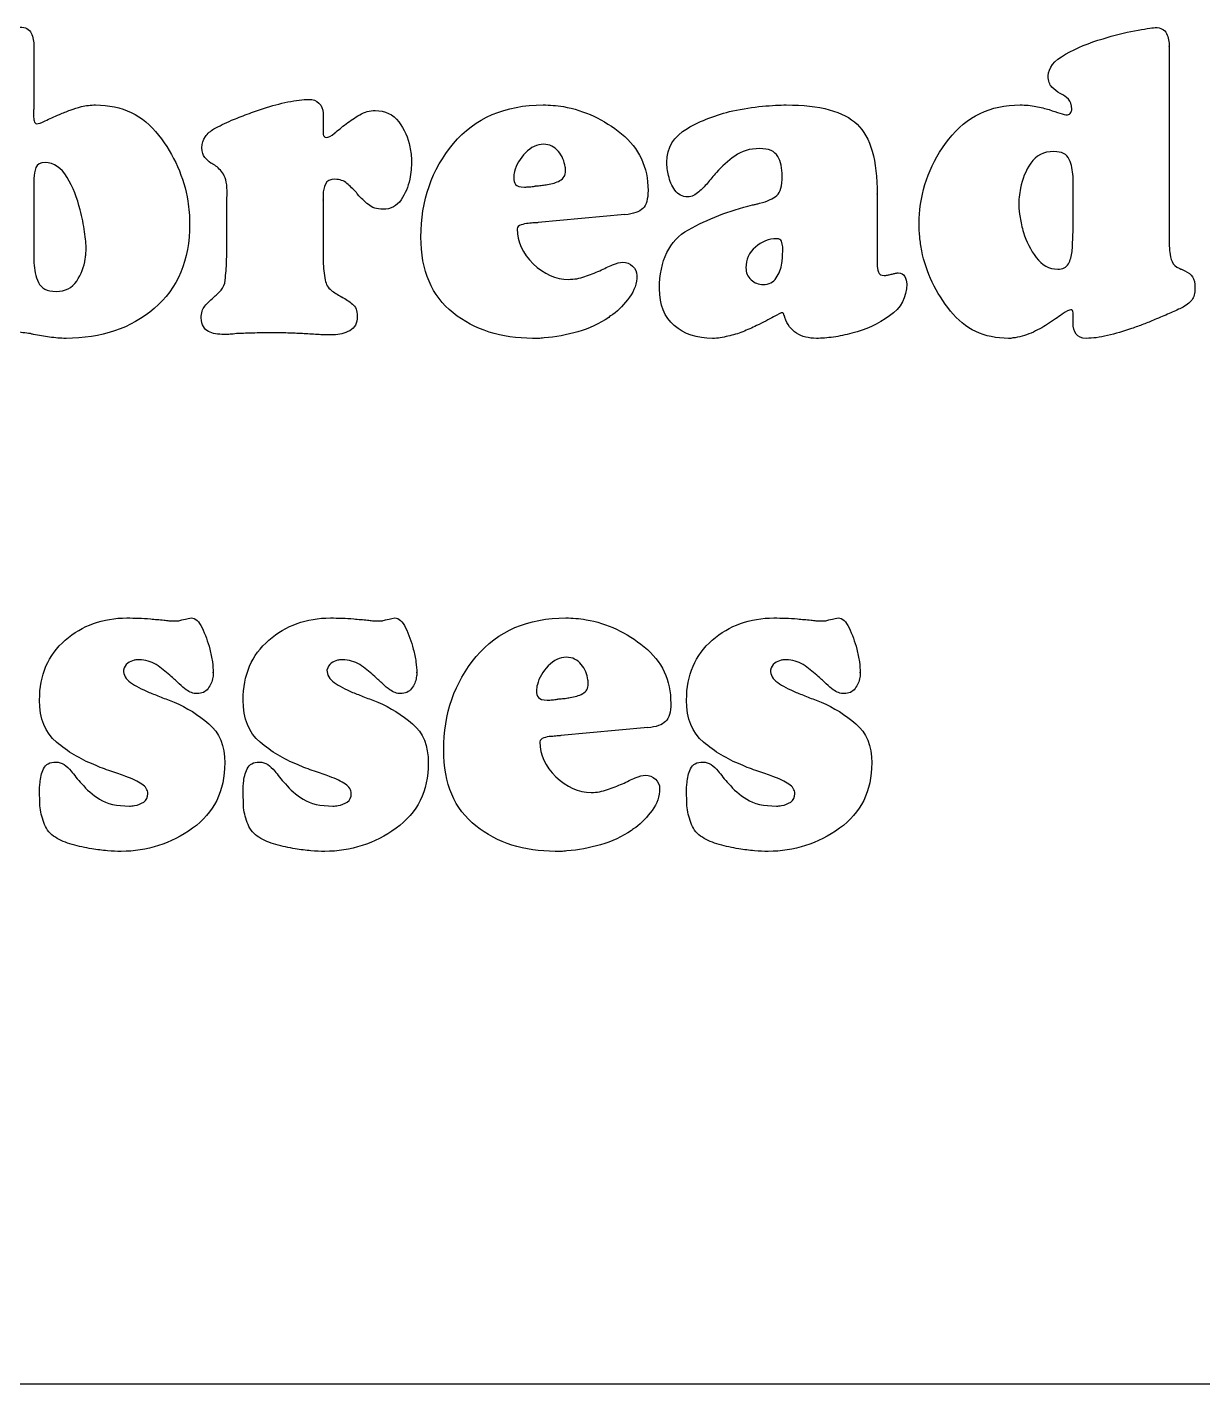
# Model space of a CAD drawing. Extents: x 1489 to 1914, y 371 to 1329.
# Drawn here: x 1810.2 to 1865.2, y 909.4 to 972.9 of the extents above; entities that cross this region are included whole.
import ezdxf

# ---------------------------------------------------------------- set-up
doc = ezdxf.new("R2010")
doc.units = 0
doc.layers.add('G0101', color=7, linetype='CONTINUOUS')

msp = doc.modelspace()

# ---------------------------------------------------------------- linework, layer by layer
at = {"layer": 'G0101', "color": 4}
for points in [[(1810.512155, 971.967776), (1810.512155, 969.207776), (1810.512155, 969.127776), (1810.512155, 969.027776)], [(1863.611253, 971.967576), (1863.611253, 963.567576), (1863.611253, 962.627576)], [(1863.611253, 971.947576), (1863.611253, 971.967576)], [(1858.531254, 969.747576), (1858.511254, 969.767576)], [(1810.492155, 968.917776), (1810.492155, 968.787776), (1810.492155, 968.757776), (1810.492155, 968.727776)], [(1824.031654, 968.847876), (1824.031654, 968.007876), (1824.031654, 967.957876), (1824.031654, 967.927876)], [(1835.371554, 966.147576), (1835.371554, 966.237576)], [(1810.512155, 965.787776), (1810.512155, 965.737776), (1810.512155, 965.687776), (1810.512155, 965.547776), (1810.512155, 962.207776)], [(1833.931554, 965.427576), (1833.931554, 965.447576)], [(1859.091254, 962.687576), (1859.111254, 963.407576), (1859.111254, 965.507576)], [(1859.111254, 965.507576), (1859.111254, 965.687576), (1859.111254, 965.887576)], [(1819.531655, 962.775876), (1819.531655, 964.880876)], [(1819.551655, 964.959876), (1819.551655, 965.010876), (1819.551655, 965.060876)], [(1824.031654, 965.027876), (1824.031654, 964.897876), (1824.031654, 964.767876), (1824.031654, 964.787876)], [(1824.031654, 964.787876), (1824.031654, 962.801876)], [(1849.951254, 965.067576), (1849.951254, 962.067576), (1849.951254, 961.787576)], [(1849.951254, 965.047576), (1849.951254, 965.067576)], [(1838.151554, 964.107576), (1834.091554, 963.727576)], [(1838.151554, 964.087576), (1838.151554, 964.107576)], [(1834.021554, 963.707576), (1833.911554, 963.707576)], [(1851.911254, 963.667576), (1851.911254, 963.877576)], [(1810.512155, 962.207776), (1810.512155, 962.017776), (1810.512155, 961.847776)], [(1845.531254, 962.427576), (1845.531254, 962.527576), (1845.531254, 962.587576)], [(1845.531254, 962.407576), (1845.531254, 962.427576)], [(1824.881654, 960.250876), (1824.911654, 960.250876)], [(1859.111254, 959.027576), (1859.111254, 959.487576), (1859.111254, 959.507576)], [(1824.511654, 958.467876), (1824.481654, 958.467876), (1824.451654, 958.467876)], [(1834.101554, 958.307576), (1833.831554, 958.307576)], [(1856.201254, 958.307576), (1856.091254, 958.307576)], [(1817.035955, 945.087776), (1817.165955, 945.087776), (1817.255955, 945.087776)], [(1826.555954, 945.087776), (1826.685954, 945.087776), (1826.775954, 945.087776)], [(1847.295754, 945.087776), (1847.425754, 945.087776), (1847.515754, 945.087776)], [(1815.535955, 943.267776), (1815.365955, 943.267776)], [(1825.055954, 943.267776), (1824.885954, 943.267776)], [(1845.795754, 943.267776), (1845.625754, 943.267776)], [(1818.895955, 942.687776), (1818.895955, 942.557776)], [(1818.895955, 942.667776), (1818.895955, 942.687776)], [(1828.415954, 942.687776), (1828.415954, 942.557776)], [(1828.415954, 942.667776), (1828.415954, 942.687776)], [(1849.155754, 942.687776), (1849.155754, 942.557776)], [(1849.155754, 942.667776), (1849.155754, 942.687776)], [(1836.436054, 942.147576), (1836.436054, 942.237576)], [(1834.996054, 941.427576), (1834.996054, 941.447576)], [(1839.216054, 940.107576), (1835.156054, 939.727577)], [(1839.216054, 940.087576), (1839.216054, 940.107576)], [(1835.086054, 939.707577), (1834.976054, 939.707577)], [(1810.775955, 937.067777), (1810.775955, 937.277777)], [(1820.295954, 937.067777), (1820.295954, 937.277777)], [(1841.035754, 937.067777), (1841.035754, 937.277777)], [(1835.166054, 934.307577), (1834.896054, 934.307577)]]:
    msp.add_lwpolyline(points, dxfattribs=at)
at = {"layer": 'G0101', "color": 1}
msp.add_lwpolyline([(1756.970556, 909.397977), (1885.728553, 909.397977)], dxfattribs=at)
at = {"layer": 'G0101', "color": 4}
for points in [[(1809.852155, 972.867776), (1810.118155, 972.867776), (1810.295155, 972.773776), (1810.382155, 972.587776)], [(1810.382155, 972.587776), (1810.469155, 972.400776), (1810.512155, 972.193776), (1810.512155, 971.967776)], [(1860.511253, 972.327576), (1861.031253, 972.487576), (1861.524253, 972.610576), (1861.991253, 972.697576)], [(1861.991253, 972.697576), (1862.458253, 972.784576), (1862.778253, 972.834576), (1862.951253, 972.847576)], [(1862.951253, 972.847576), (1863.217253, 972.847576), (1863.394253, 972.754576), (1863.481253, 972.567576)], [(1863.481253, 972.567576), (1863.568253, 972.380576), (1863.611253, 972.174576), (1863.611253, 971.947576)], [(1858.751254, 971.597576), (1859.284254, 971.897576), (1859.871254, 972.140576), (1860.511253, 972.327576)], [(1857.951254, 970.587576), (1857.951254, 970.960576), (1858.217254, 971.297576), (1858.751254, 971.597576)], [(1858.121254, 970.057576), (1858.007254, 970.170576), (1857.951254, 970.347576), (1857.951254, 970.587576)], [(1858.511254, 969.767576), (1858.364254, 969.847576), (1858.234254, 969.944576), (1858.121254, 970.057576)], [(1812.732155, 969.147776), (1812.839155, 969.173776), (1812.949155, 969.193776), (1813.062155, 969.207776)], [(1813.062155, 969.207776), (1813.175155, 969.220776), (1813.285155, 969.227776), (1813.392155, 969.227776)], [(1813.392155, 969.227776), (1814.632155, 969.227776), (1815.615155, 968.757776), (1816.342155, 967.817776)], [(1821.251654, 969.067876), (1821.637654, 969.187876), (1822.018654, 969.287876), (1822.391654, 969.367876)], [(1822.391654, 969.367876), (1822.764654, 969.447876), (1823.091654, 969.487876), (1823.371654, 969.487876)], [(1823.371654, 969.487876), (1823.558654, 969.487876), (1823.714654, 969.430876), (1823.841654, 969.317876)], [(1823.841654, 969.317876), (1823.968654, 969.204876), (1824.031654, 969.047876), (1824.031654, 968.847876)], [(1830.131554, 967.417576), (1831.144554, 968.624576), (1832.544554, 969.227576), (1834.331554, 969.227576)], [(1834.331554, 969.227576), (1834.477554, 969.227576), (1834.631554, 969.220576), (1834.791554, 969.207576)], [(1834.791554, 969.207576), (1834.951554, 969.194576), (1835.111554, 969.174576), (1835.271554, 969.147576)], [(1844.581254, 969.167576), (1845.028254, 969.207576), (1845.398254, 969.227576), (1845.691254, 969.227576)], [(1845.691254, 969.227576), (1847.278254, 969.227576), (1848.384254, 968.927576), (1849.011254, 968.327576)], [(1853.301254, 967.627576), (1854.134254, 968.694576), (1855.244254, 969.227576), (1856.631254, 969.227576)], [(1856.631254, 969.227576), (1856.898254, 969.227576), (1857.144254, 969.204576), (1857.371254, 969.157576)], [(1858.891254, 969.497576), (1858.784254, 969.597576), (1858.664254, 969.680576), (1858.531254, 969.747576)], [(1859.051254, 969.027576), (1859.051254, 969.240576), (1858.998254, 969.397576), (1858.891254, 969.497576)], [(1810.512155, 969.027776), (1810.498155, 969.000776), (1810.492155, 968.963776), (1810.492155, 968.917776)], [(1810.492155, 968.727776), (1810.492155, 968.633776), (1810.502155, 968.550776), (1810.522155, 968.477776)], [(1811.042155, 968.487776), (1811.235155, 968.580776), (1811.458155, 968.680776), (1811.712155, 968.787776)], [(1811.712155, 968.787776), (1811.872155, 968.853776), (1812.038155, 968.920776), (1812.212155, 968.987776)], [(1812.212155, 968.987776), (1812.385155, 969.053776), (1812.558155, 969.107776), (1812.732155, 969.147776)], [(1819.751655, 968.507876), (1819.991655, 968.600876), (1820.238654, 968.697876), (1820.491654, 968.797876)], [(1820.491654, 968.797876), (1820.744654, 968.897876), (1820.998654, 968.987876), (1821.251654, 969.067876)], [(1825.111654, 968.347876), (1825.311654, 968.494876), (1825.524654, 968.633876), (1825.751654, 968.767876)], [(1825.751654, 968.767876), (1825.978654, 968.900876), (1826.218654, 968.967876), (1826.471654, 968.967876)], [(1826.471654, 968.967876), (1826.938654, 968.967876), (1827.304654, 968.790876), (1827.571654, 968.437876)], [(1835.271554, 969.147576), (1836.257554, 968.974576), (1837.164554, 968.550576), (1837.991554, 967.877576)], [(1841.071254, 968.127576), (1841.711254, 968.500576), (1842.418254, 968.774576), (1843.191254, 968.947576)], [(1843.191254, 968.947576), (1843.671254, 969.053576), (1844.134254, 969.127576), (1844.581254, 969.167576)], [(1857.371254, 969.157576), (1857.597254, 969.110576), (1857.804254, 969.060576), (1857.991254, 969.007576)], [(1857.991254, 969.007576), (1858.177254, 968.940576), (1858.344254, 968.883576), (1858.491254, 968.837576)], [(1858.491254, 968.837576), (1858.637254, 968.790576), (1858.757254, 968.767576), (1858.851254, 968.767576)], [(1858.851254, 968.767576), (1858.918254, 968.780576), (1858.967254, 968.814576), (1859.001254, 968.867576)], [(1859.001254, 968.867576), (1859.034254, 968.920576), (1859.051254, 968.974576), (1859.051254, 969.027576)], [(1810.522155, 968.477776), (1810.542155, 968.403776), (1810.585155, 968.360776), (1810.652155, 968.347776)], [(1810.652155, 968.347776), (1810.719155, 968.347776), (1810.848155, 968.394776), (1811.042155, 968.487776)], [(1818.531655, 967.746876), (1818.637655, 967.893876), (1818.771655, 968.013876), (1818.931655, 968.107876)], [(1818.931655, 968.107876), (1819.051655, 968.173876), (1819.181655, 968.240876), (1819.321655, 968.307876)], [(1819.321655, 968.307876), (1819.461655, 968.373876), (1819.604655, 968.440876), (1819.751655, 968.507876)], [(1824.031654, 967.927876), (1824.031654, 967.873876), (1824.041654, 967.827876), (1824.061654, 967.787876)], [(1824.571654, 967.907876), (1824.731654, 968.040876), (1824.911654, 968.187876), (1825.111654, 968.347876)], [(1827.571654, 968.437876), (1827.838654, 968.083876), (1828.011654, 967.693876), (1828.091654, 967.267876)], [(1840.111254, 966.547576), (1840.111254, 967.227576), (1840.431254, 967.754576), (1841.071254, 968.127576)], [(1849.011254, 968.327576), (1849.637254, 967.727576), (1849.951254, 966.634576), (1849.951254, 965.047576)], [(1816.342155, 967.817776), (1817.069155, 966.877776), (1817.525155, 965.847776), (1817.712155, 964.727776)], [(1818.371655, 967.225876), (1818.371655, 967.425876), (1818.424655, 967.599876), (1818.531655, 967.746876)], [(1824.061654, 967.787876), (1824.081654, 967.747876), (1824.117654, 967.720876), (1824.171654, 967.707876)], [(1824.171654, 967.707876), (1824.278654, 967.707876), (1824.411654, 967.773876), (1824.571654, 967.907876)], [(1828.611554, 963.047576), (1828.611554, 964.754576), (1829.118554, 966.210576), (1830.131554, 967.417576)], [(1834.351554, 967.387576), (1834.044554, 967.387576), (1833.761554, 967.254576), (1833.501554, 966.987576)], [(1835.041554, 967.057576), (1834.861554, 967.277576), (1834.631554, 967.387576), (1834.351554, 967.387576)], [(1837.991554, 967.877576), (1838.817554, 967.204576), (1839.231554, 966.320576), (1839.231554, 965.227576)], [(1851.931254, 964.107576), (1852.011254, 965.387576), (1852.467254, 966.560576), (1853.301254, 967.627576)], [(1818.501655, 966.774876), (1818.414655, 966.873876), (1818.371655, 967.024876), (1818.371655, 967.225876)], [(1818.791655, 966.503876), (1818.684655, 966.583876), (1818.588655, 966.673876), (1818.501655, 966.774876)], [(1828.091654, 967.267876), (1828.117654, 967.147876), (1828.137654, 967.030876), (1828.151654, 966.917876)], [(1828.151654, 966.917876), (1828.164654, 966.803876), (1828.171654, 966.693876), (1828.171654, 966.587876)], [(1833.501554, 966.987576), (1833.241554, 966.720576), (1833.071554, 966.427576), (1832.991554, 966.107576)], [(1835.351554, 966.327576), (1835.324554, 966.593576), (1835.221554, 966.837576), (1835.041554, 967.057576)], [(1843.291254, 966.837576), (1842.971254, 966.604576), (1842.684254, 966.347576), (1842.431254, 966.067576)], [(1844.451254, 967.187576), (1843.997254, 967.187576), (1843.611254, 967.070576), (1843.291254, 966.837576)], [(1845.301254, 966.817576), (1845.161254, 967.064576), (1844.878254, 967.187576), (1844.451254, 967.187576)], [(1845.511254, 965.907576), (1845.511254, 966.267576), (1845.441254, 966.570576), (1845.301254, 966.817576)], [(1858.211254, 967.047576), (1857.731254, 967.047576), (1857.371254, 966.867576), (1857.131254, 966.507576)], [(1858.931254, 966.677576), (1858.824254, 966.924576), (1858.584254, 967.047576), (1858.211254, 967.047576)], [(1859.111254, 965.887576), (1859.097254, 966.167576), (1859.038254, 966.430576), (1858.931254, 966.677576)], [(1810.602155, 966.297776), (1810.542155, 966.144776), (1810.512155, 965.974776), (1810.512155, 965.787776)], [(1811.032155, 966.527776), (1810.805155, 966.527776), (1810.662155, 966.450776), (1810.602155, 966.297776)], [(1812.062155, 965.837776), (1811.788155, 966.297776), (1811.445155, 966.527776), (1811.032155, 966.527776)], [(1818.871655, 966.463876), (1818.844655, 966.476876), (1818.818655, 966.490876), (1818.791655, 966.503876)], [(1818.971655, 966.403876), (1818.931655, 966.430876), (1818.898655, 966.450876), (1818.871655, 966.463876)], [(1819.371655, 965.982876), (1819.251655, 966.169876), (1819.117655, 966.309876), (1818.971655, 966.403876)], [(1828.151654, 966.187876), (1828.137654, 966.040876), (1828.117654, 965.893876), (1828.091654, 965.747876)], [(1828.171654, 966.587876), (1828.171654, 966.467876), (1828.164654, 966.333876), (1828.151654, 966.187876)], [(1832.991554, 966.107576), (1832.977554, 966.067576), (1832.968554, 966.020576), (1832.961554, 965.967576)], [(1835.111554, 965.687576), (1835.284554, 965.780576), (1835.371554, 965.934576), (1835.371554, 966.147576)], [(1835.371554, 966.237576), (1835.371554, 966.270576), (1835.364554, 966.300576), (1835.351554, 966.327576)], [(1840.131254, 966.247576), (1840.117254, 966.354576), (1840.111254, 966.454576), (1840.111254, 966.547576)], [(1840.191254, 965.927576), (1840.164254, 966.034576), (1840.144254, 966.140576), (1840.131254, 966.247576)], [(1842.431254, 966.067576), (1842.284254, 965.894576), (1842.144254, 965.727576), (1842.011254, 965.567576)], [(1857.131254, 966.507576), (1856.891254, 966.147576), (1856.731254, 965.754576), (1856.651254, 965.327576)], [(1812.672155, 964.327776), (1812.538155, 964.874776), (1812.335155, 965.377776), (1812.062155, 965.837776)], [(1819.551655, 965.060876), (1819.551655, 965.487876), (1819.491655, 965.795876), (1819.371655, 965.982876)], [(1824.151654, 965.527876), (1824.084654, 965.380876), (1824.044654, 965.213876), (1824.031654, 965.027876)], [(1824.591654, 965.747876), (1824.364654, 965.747876), (1824.218654, 965.673876), (1824.151654, 965.527876)], [(1825.151654, 965.557876), (1825.004654, 965.683876), (1824.818654, 965.747876), (1824.591654, 965.747876)], [(1825.591654, 965.127876), (1825.444654, 965.287876), (1825.298654, 965.430876), (1825.151654, 965.557876)], [(1828.091654, 965.747876), (1828.011654, 965.400876), (1827.874654, 965.080876), (1827.681654, 964.787876)], [(1832.961554, 965.967576), (1832.954554, 965.914576), (1832.951554, 965.860576), (1832.951554, 965.807576)], [(1832.951554, 965.807576), (1832.951554, 965.687576), (1832.981554, 965.587576), (1833.041554, 965.507576)], [(1833.041554, 965.507576), (1833.101554, 965.427576), (1833.238554, 965.387576), (1833.451554, 965.387576)], [(1833.451554, 965.387576), (1833.531554, 965.387576), (1833.611554, 965.390576), (1833.691554, 965.397576)], [(1833.691554, 965.397576), (1833.771554, 965.404576), (1833.851554, 965.414576), (1833.931554, 965.427576)], [(1833.931554, 965.447576), (1833.944554, 965.434576), (1833.964554, 965.430576), (1833.991554, 965.437576)], [(1833.991554, 965.437576), (1834.017554, 965.444576), (1834.037554, 965.447576), (1834.051554, 965.447576)], [(1834.051554, 965.447576), (1834.131554, 965.447576), (1834.211554, 965.454576), (1834.291554, 965.467576)], [(1834.291554, 965.467576), (1834.371554, 965.480576), (1834.451554, 965.494576), (1834.531554, 965.507576)], [(1834.531554, 965.507576), (1834.744554, 965.534576), (1834.937554, 965.593576), (1835.111554, 965.687576)], [(1840.491254, 965.237576), (1840.344254, 965.444576), (1840.244254, 965.674576), (1840.191254, 965.927576)], [(1842.011254, 965.567576), (1841.878254, 965.407576), (1841.744254, 965.274576), (1841.611254, 965.167576)], [(1845.251254, 964.987576), (1845.424254, 965.134576), (1845.511254, 965.440576), (1845.511254, 965.907576)], [(1819.531655, 964.880876), (1819.531655, 964.920876), (1819.538655, 964.946876), (1819.551655, 964.959876)], [(1825.621654, 965.087876), (1825.614654, 965.100876), (1825.604654, 965.113876), (1825.591654, 965.127876)], [(1825.651654, 965.047876), (1825.637654, 965.060876), (1825.628654, 965.073876), (1825.621654, 965.087876)], [(1826.151654, 964.567876), (1825.978654, 964.713876), (1825.811654, 964.873876), (1825.651654, 965.047876)], [(1827.681654, 964.787876), (1827.488654, 964.494876), (1827.204654, 964.347876), (1826.831654, 964.347876)], [(1839.231554, 965.227576), (1839.231554, 964.827576), (1839.151554, 964.547576), (1838.991554, 964.387576)], [(1841.091254, 964.927576), (1840.838254, 964.927576), (1840.637254, 965.030576), (1840.491254, 965.237576)], [(1841.361254, 964.987576), (1841.274254, 964.947576), (1841.184254, 964.927576), (1841.091254, 964.927576)], [(1841.611254, 965.167576), (1841.531254, 965.087576), (1841.448254, 965.027576), (1841.361254, 964.987576)], [(1844.451254, 964.627576), (1844.811254, 964.720576), (1845.077254, 964.840576), (1845.251254, 964.987576)], [(1856.591254, 964.917576), (1856.577254, 964.777576), (1856.571254, 964.647576), (1856.571254, 964.527576)], [(1856.651254, 965.327576), (1856.624254, 965.194576), (1856.604254, 965.057576), (1856.591254, 964.917576)], [(1812.882155, 963.297776), (1812.835155, 963.624776), (1812.765155, 963.967776), (1812.672155, 964.327776)], [(1817.712155, 964.727776), (1817.739155, 964.553776), (1817.759155, 964.377776), (1817.772155, 964.197776)], [(1817.772155, 964.197776), (1817.785155, 964.017776), (1817.792155, 963.840776), (1817.792155, 963.667776)], [(1826.831654, 964.347876), (1826.551654, 964.347876), (1826.324654, 964.420876), (1826.151654, 964.567876)], [(1838.991554, 964.387576), (1838.831554, 964.227576), (1838.551554, 964.127576), (1838.151554, 964.087576)], [(1841.121254, 963.387576), (1842.021254, 963.894576), (1843.017254, 964.280576), (1844.111254, 964.547576)], [(1844.111254, 964.547576), (1844.177254, 964.560576), (1844.238254, 964.573576), (1844.291254, 964.587576)], [(1844.291254, 964.587576), (1844.344254, 964.600576), (1844.398254, 964.614576), (1844.451254, 964.627576)], [(1851.911254, 963.877576), (1851.911254, 963.950576), (1851.918254, 964.027576), (1851.931254, 964.107576)], [(1856.571254, 964.527576), (1856.571254, 964.367576), (1856.591254, 964.177576), (1856.631254, 963.957576)], [(1817.792155, 963.667776), (1817.792155, 961.960776), (1817.242155, 960.640776), (1816.142155, 959.707776)], [(1833.291554, 963.617576), (1833.184554, 963.584576), (1833.124554, 963.520576), (1833.111554, 963.427576)], [(1833.631554, 963.687576), (1833.511554, 963.674576), (1833.397554, 963.650576), (1833.291554, 963.617576)], [(1833.781554, 963.697576), (1833.734554, 963.690576), (1833.684554, 963.687576), (1833.631554, 963.687576)], [(1833.911554, 963.707576), (1833.871554, 963.707576), (1833.827554, 963.704576), (1833.781554, 963.697576)], [(1834.091554, 963.727576), (1834.077554, 963.714576), (1834.054554, 963.707576), (1834.021554, 963.707576)], [(1851.941254, 963.047576), (1851.921254, 963.260576), (1851.911254, 963.467576), (1851.911254, 963.667576)], [(1856.631254, 963.957576), (1856.671254, 963.737576), (1856.724254, 963.507576), (1856.791254, 963.267576)], [(1812.952155, 962.487776), (1812.952155, 962.700776), (1812.929155, 962.970776), (1812.882155, 963.297776)], [(1830.121554, 959.497576), (1829.114554, 960.290576), (1828.611554, 961.474576), (1828.611554, 963.047576)], [(1833.111554, 963.427576), (1833.111554, 962.827576), (1833.361554, 962.284576), (1833.861554, 961.797576)], [(1839.771254, 960.627576), (1839.771254, 961.960576), (1840.221254, 962.880576), (1841.121254, 963.387576)], [(1845.251254, 962.967576), (1844.878254, 962.967576), (1844.544254, 962.837576), (1844.251254, 962.577576)], [(1845.471254, 962.847576), (1845.444254, 962.927576), (1845.371254, 962.967576), (1845.251254, 962.967576)], [(1845.531254, 962.587576), (1845.517254, 962.680576), (1845.497254, 962.767576), (1845.471254, 962.847576)], [(1852.031254, 962.407576), (1851.991254, 962.620576), (1851.961254, 962.834576), (1851.941254, 963.047576)], [(1856.791254, 963.267576), (1856.924254, 962.840576), (1857.124254, 962.447576), (1857.391254, 962.087576)], [(1812.912155, 962.027776), (1812.925155, 962.107776), (1812.935155, 962.187776), (1812.942155, 962.267776)], [(1812.942155, 962.267776), (1812.949155, 962.347776), (1812.952155, 962.420776), (1812.952155, 962.487776)], [(1819.521655, 961.903876), (1819.528655, 962.190876), (1819.531655, 962.480876), (1819.531655, 962.775876)], [(1824.031654, 962.801876), (1824.031654, 962.493876), (1824.034654, 962.195876), (1824.041654, 961.907876)], [(1844.251254, 962.577576), (1843.958254, 962.317576), (1843.811254, 961.994576), (1843.811254, 961.607576)], [(1845.521254, 962.127576), (1845.528254, 962.234576), (1845.531254, 962.327576), (1845.531254, 962.407576)], [(1853.371254, 959.587576), (1852.691254, 960.440576), (1852.244254, 961.380576), (1852.031254, 962.407576)], [(1858.891254, 961.797576), (1858.984254, 961.964576), (1859.044254, 962.153576), (1859.071254, 962.367576)], [(1859.071254, 962.367576), (1859.071254, 962.420576), (1859.074254, 962.474576), (1859.081254, 962.527576)], [(1859.081254, 962.527576), (1859.088254, 962.580576), (1859.091254, 962.633576), (1859.091254, 962.687576)], [(1863.611253, 962.627576), (1863.611253, 962.573576), (1863.614253, 962.524576), (1863.621253, 962.477576)], [(1863.621253, 962.477576), (1863.628253, 962.430576), (1863.631253, 962.387576), (1863.631253, 962.347576)], [(1863.631253, 962.347576), (1863.644253, 962.187576), (1863.681253, 962.037576), (1863.741253, 961.897576)], [(1810.512155, 961.847776), (1810.525155, 961.514776), (1810.595155, 961.207776), (1810.722155, 960.927776)], [(1812.512155, 960.987776), (1812.725155, 961.307776), (1812.859155, 961.653776), (1812.912155, 962.027776)], [(1819.451655, 961.031876), (1819.491655, 961.325876), (1819.514655, 961.615876), (1819.521655, 961.903876)], [(1824.041654, 961.907876), (1824.048654, 961.619876), (1824.078654, 961.328876), (1824.131654, 961.034876)], [(1833.861554, 961.797576), (1834.361554, 961.310576), (1834.911554, 961.067576), (1835.511554, 961.067576)], [(1836.971554, 961.467576), (1837.184554, 961.573576), (1837.384554, 961.667576), (1837.571554, 961.747576)], [(1837.571554, 961.747576), (1837.757554, 961.827576), (1837.917554, 961.867576), (1838.051554, 961.867576)], [(1838.051554, 961.867576), (1838.224554, 961.867576), (1838.377554, 961.807576), (1838.511554, 961.687576)], [(1838.511554, 961.687576), (1838.644554, 961.567576), (1838.711554, 961.420576), (1838.711554, 961.247576)], [(1843.811254, 961.607576), (1843.811254, 961.380576), (1843.891254, 961.194576), (1844.051254, 961.047576)], [(1845.231254, 961.137576), (1845.364254, 961.344576), (1845.451254, 961.573576), (1845.491254, 961.827576)], [(1845.491254, 961.827576), (1845.504254, 961.920576), (1845.514254, 962.020576), (1845.521254, 962.127576)], [(1849.951254, 961.787576), (1849.951254, 961.640576), (1849.971254, 961.514576), (1850.011254, 961.407576)], [(1857.391254, 962.087576), (1857.657254, 961.727576), (1857.991254, 961.547576), (1858.391254, 961.547576)], [(1858.391254, 961.547576), (1858.631254, 961.547576), (1858.798254, 961.630576), (1858.891254, 961.797576)], [(1863.741253, 961.897576), (1863.801253, 961.757576), (1863.911253, 961.653576), (1864.071253, 961.587576)], [(1864.071253, 961.587576), (1864.124253, 961.560576), (1864.171253, 961.540576), (1864.211253, 961.527576)], [(1811.552155, 960.507776), (1811.978155, 960.507776), (1812.299155, 960.667776), (1812.512155, 960.987776)], [(1819.261655, 960.559876), (1819.374655, 960.686876), (1819.438655, 960.844876), (1819.451655, 961.031876)], [(1824.131654, 961.034876), (1824.171654, 960.833876), (1824.264654, 960.675876), (1824.411654, 960.561876)], [(1835.511554, 961.067576), (1835.777554, 961.067576), (1836.031554, 961.110576), (1836.271554, 961.197576)], [(1836.271554, 961.197576), (1836.511554, 961.284576), (1836.744554, 961.374576), (1836.971554, 961.467576)], [(1838.711554, 961.247576), (1838.711554, 960.887576), (1838.594554, 960.547576), (1838.361554, 960.227576)], [(1844.051254, 961.047576), (1844.211254, 960.900576), (1844.398254, 960.827576), (1844.611254, 960.827576)], [(1844.611254, 960.827576), (1844.891254, 960.827576), (1845.097254, 960.930576), (1845.231254, 961.137576)], [(1850.011254, 961.407576), (1850.051254, 961.300576), (1850.137254, 961.247576), (1850.271254, 961.247576)], [(1850.271254, 961.247576), (1850.324254, 961.247576), (1850.378254, 961.254576), (1850.431254, 961.267576)], [(1850.431254, 961.267576), (1850.484254, 961.280576), (1850.544254, 961.294576), (1850.611254, 961.307576)], [(1850.611254, 961.307576), (1850.664254, 961.320576), (1850.718254, 961.334576), (1850.771254, 961.347576)], [(1850.771254, 961.347576), (1850.824254, 961.360576), (1850.878254, 961.367576), (1850.931254, 961.367576)], [(1850.931254, 961.367576), (1851.077254, 961.367576), (1851.181254, 961.314576), (1851.241254, 961.207576)], [(1851.241254, 961.207576), (1851.301254, 961.100576), (1851.331254, 960.980576), (1851.331254, 960.847576)], [(1864.211253, 961.527576), (1864.251253, 961.514576), (1864.291253, 961.494576), (1864.331253, 961.467576)], [(1864.331253, 961.467576), (1864.504253, 961.387576), (1864.628253, 961.294576), (1864.701253, 961.187576)], [(1864.701253, 961.187576), (1864.774253, 961.080576), (1864.811253, 960.900576), (1864.811253, 960.647576)], [(1810.722155, 960.927776), (1810.848155, 960.647776), (1811.125155, 960.507776), (1811.552155, 960.507776)], [(1818.891655, 960.209876), (1819.024655, 960.316876), (1819.148655, 960.433876), (1819.261655, 960.559876)], [(1824.411654, 960.561876), (1824.558654, 960.448876), (1824.711654, 960.350876), (1824.871654, 960.270876)], [(1840.461254, 958.907576), (1840.001254, 959.307576), (1839.771254, 959.880576), (1839.771254, 960.627576)], [(1851.331254, 960.847576), (1851.331254, 960.234576), (1851.064254, 959.737576), (1850.531254, 959.357576)], [(1864.811253, 960.647576), (1864.811253, 960.420576), (1864.761253, 960.237576), (1864.661253, 960.097576)], [(1816.142155, 959.707776), (1815.042155, 958.773776), (1813.665155, 958.307776), (1812.012155, 958.307776)], [(1818.331655, 959.267876), (1818.331655, 959.494876), (1818.391655, 959.678876), (1818.511655, 959.818876)], [(1818.511655, 959.818876), (1818.631655, 959.958876), (1818.758655, 960.089876), (1818.891655, 960.209876)], [(1824.871654, 960.270876), (1824.871654, 960.257876), (1824.874654, 960.250876), (1824.881654, 960.250876)], [(1824.911654, 960.250876), (1825.097654, 960.143876), (1825.264654, 960.030876), (1825.411654, 959.909876)], [(1825.411654, 959.909876), (1825.558654, 959.788876), (1825.631654, 959.601876), (1825.631654, 959.347876)], [(1838.361554, 960.227576), (1838.127554, 959.907576), (1837.871554, 959.640576), (1837.591554, 959.427576)], [(1864.171253, 959.727576), (1863.998253, 959.647576), (1863.808253, 959.560576), (1863.601253, 959.467576)], [(1864.661253, 960.097576), (1864.561253, 959.957576), (1864.398253, 959.834576), (1864.171253, 959.727576)], [(1818.671655, 958.627876), (1818.471655, 958.720876), (1818.358655, 958.933876), (1818.331655, 959.267876)], [(1825.631654, 959.347876), (1825.631654, 959.014876), (1825.514654, 958.787876), (1825.281654, 958.667876)], [(1833.831554, 958.307576), (1832.364554, 958.307576), (1831.127554, 958.704576), (1830.121554, 959.497576)], [(1837.391554, 959.287576), (1836.951554, 958.994576), (1836.471554, 958.770576), (1835.951554, 958.617576)], [(1837.481554, 959.357576), (1837.448554, 959.337576), (1837.417554, 959.314576), (1837.391554, 959.287576)], [(1837.591554, 959.427576), (1837.551554, 959.400576), (1837.514554, 959.377576), (1837.481554, 959.357576)], [(1845.101254, 959.317576), (1844.881254, 959.190576), (1844.617254, 959.053576), (1844.311254, 958.907576)], [(1845.511254, 959.507576), (1845.458254, 959.507576), (1845.321254, 959.444576), (1845.101254, 959.317576)], [(1845.561254, 959.467576), (1845.541254, 959.494576), (1845.524254, 959.507576), (1845.511254, 959.507576)], [(1845.591254, 959.387576), (1845.591254, 959.414576), (1845.581254, 959.440576), (1845.561254, 959.467576)], [(1845.621254, 959.337576), (1845.614254, 959.357576), (1845.604254, 959.374576), (1845.591254, 959.387576)], [(1845.631254, 959.287576), (1845.631254, 959.300576), (1845.628254, 959.317576), (1845.621254, 959.337576)], [(1846.181254, 958.547576), (1845.921254, 958.707576), (1845.738254, 958.954576), (1845.631254, 959.287576)], [(1850.531254, 959.357576), (1849.997254, 958.977576), (1849.411254, 958.707576), (1848.771254, 958.547576)], [(1856.091254, 958.307576), (1854.958254, 958.307576), (1854.051254, 958.734576), (1853.371254, 959.587576)], [(1858.601254, 959.437576), (1858.407254, 959.297576), (1858.177254, 959.140576), (1857.911254, 958.967576)], [(1859.011254, 959.647576), (1858.931254, 959.647576), (1858.794254, 959.577576), (1858.601254, 959.437576)], [(1859.091254, 959.607576), (1859.077254, 959.633576), (1859.051254, 959.647576), (1859.011254, 959.647576)], [(1859.111254, 959.507576), (1859.111254, 959.547576), (1859.104254, 959.580576), (1859.091254, 959.607576)], [(1862.931253, 959.187576), (1862.757253, 959.107576), (1862.581253, 959.034576), (1862.401253, 958.967576)], [(1863.601253, 959.467576), (1863.394253, 959.374576), (1863.171253, 959.280576), (1862.931253, 959.187576)], [(1810.352155, 958.527776), (1810.112155, 958.554776), (1809.879155, 958.587776), (1809.652155, 958.627776)], [(1810.412155, 958.507776), (1810.385155, 958.507776), (1810.365155, 958.514776), (1810.352155, 958.527776)], [(1810.492155, 958.487776), (1810.465155, 958.500776), (1810.438155, 958.507776), (1810.412155, 958.507776)], [(1811.242155, 958.367776), (1810.982155, 958.407776), (1810.732155, 958.447776), (1810.492155, 958.487776)], [(1819.411655, 958.487876), (1819.117655, 958.487876), (1818.871655, 958.534876), (1818.671655, 958.627876)], [(1819.691655, 958.497876), (1819.597655, 958.490876), (1819.504655, 958.487876), (1819.411655, 958.487876)], [(1819.991655, 958.527876), (1819.884655, 958.514876), (1819.784655, 958.504876), (1819.691655, 958.497876)], [(1820.841654, 958.557876), (1820.554654, 958.550876), (1820.271654, 958.540876), (1819.991655, 958.527876)], [(1821.691654, 958.567876), (1821.411654, 958.567876), (1821.128654, 958.564876), (1820.841654, 958.557876)], [(1822.381654, 958.557876), (1822.148654, 958.564876), (1821.918654, 958.567876), (1821.691654, 958.567876)], [(1823.071654, 958.527876), (1822.844654, 958.540876), (1822.614654, 958.550876), (1822.381654, 958.557876)], [(1823.761654, 958.487876), (1823.528654, 958.500876), (1823.298654, 958.514876), (1823.071654, 958.527876)], [(1824.451654, 958.467876), (1824.224654, 958.467876), (1823.994654, 958.474876), (1823.761654, 958.487876)], [(1825.281654, 958.667876), (1825.048654, 958.547876), (1824.791654, 958.480876), (1824.511654, 958.467876)], [(1835.951554, 958.617576), (1835.431554, 958.464576), (1834.904554, 958.367576), (1834.371554, 958.327576)], [(1842.251254, 958.307576), (1841.517254, 958.307576), (1840.921254, 958.507576), (1840.461254, 958.907576)], [(1842.971254, 958.407576), (1842.851254, 958.381576), (1842.731254, 958.357576), (1842.611254, 958.337576)], [(1843.661254, 958.617576), (1843.441254, 958.531576), (1843.211254, 958.461576), (1842.971254, 958.407576)], [(1844.311254, 958.907576), (1844.097254, 958.800576), (1843.881254, 958.704576), (1843.661254, 958.617576)], [(1847.111254, 958.307576), (1846.751254, 958.307576), (1846.441254, 958.387576), (1846.181254, 958.547576)], [(1848.771254, 958.547576), (1848.477254, 958.467576), (1848.188254, 958.407576), (1847.901254, 958.367576)], [(1857.151254, 958.557576), (1856.871254, 958.430576), (1856.584254, 958.354576), (1856.291254, 958.327576)], [(1857.911254, 958.967576), (1857.684254, 958.820576), (1857.431254, 958.684576), (1857.151254, 958.557576)], [(1859.251254, 958.507576), (1859.157254, 958.640576), (1859.111254, 958.814576), (1859.111254, 959.027576)], [(1859.731254, 958.307576), (1859.504254, 958.307576), (1859.344254, 958.374576), (1859.251254, 958.507576)], [(1860.721253, 958.437576), (1860.354253, 958.350576), (1860.024253, 958.307576), (1859.731254, 958.307576)], [(1861.851253, 958.767576), (1861.464253, 958.633576), (1861.088253, 958.524576), (1860.721253, 958.437576)], [(1862.401253, 958.967576), (1862.221253, 958.900576), (1862.038253, 958.834576), (1861.851253, 958.767576)], [(1812.012155, 958.307776), (1811.759155, 958.307776), (1811.502155, 958.327776), (1811.242155, 958.367776)], [(1834.371554, 958.327576), (1834.277554, 958.314576), (1834.187554, 958.307576), (1834.101554, 958.307576)], [(1842.611254, 958.337576), (1842.491254, 958.317576), (1842.371254, 958.307576), (1842.251254, 958.307576)], [(1847.901254, 958.367576), (1847.614254, 958.327576), (1847.351254, 958.307576), (1847.111254, 958.307576)], [(1856.291254, 958.327576), (1856.264254, 958.314576), (1856.234254, 958.307576), (1856.201254, 958.307576)], [(1811.975955, 944.187776), (1812.775955, 944.880776), (1813.735955, 945.227776), (1814.855955, 945.227776)], [(1814.855955, 945.227776), (1815.041955, 945.227776), (1815.225955, 945.224776), (1815.405955, 945.217776)], [(1815.405955, 945.217776), (1815.585955, 945.210776), (1815.768955, 945.200776), (1815.955955, 945.187776)], [(1815.955955, 945.187776), (1816.062955, 945.173776), (1816.168955, 945.164776), (1816.275955, 945.157776)], [(1816.275955, 945.157776), (1816.381955, 945.150776), (1816.488955, 945.140776), (1816.595955, 945.127776)], [(1816.595955, 945.127776), (1816.675955, 945.113776), (1816.751955, 945.104776), (1816.825955, 945.097776)], [(1816.825955, 945.097776), (1816.898955, 945.090776), (1816.968955, 945.087776), (1817.035955, 945.087776)], [(1817.255955, 945.087776), (1817.295955, 945.100776), (1817.355955, 945.117776), (1817.435955, 945.137776)], [(1817.435955, 945.137776), (1817.515955, 945.157776), (1817.662955, 945.187776), (1817.875955, 945.227776)], [(1817.875955, 945.227776), (1818.062955, 945.227776), (1818.228955, 945.073776), (1818.375955, 944.767776)], [(1821.495954, 944.187776), (1822.295954, 944.880776), (1823.255954, 945.227776), (1824.375954, 945.227776)], [(1824.375954, 945.227776), (1824.561954, 945.227776), (1824.745954, 945.224776), (1824.925954, 945.217776)], [(1824.925954, 945.217776), (1825.105954, 945.210776), (1825.288954, 945.200776), (1825.475954, 945.187776)], [(1825.475954, 945.187776), (1825.582954, 945.173776), (1825.688954, 945.164776), (1825.795954, 945.157776)], [(1825.795954, 945.157776), (1825.901954, 945.150776), (1826.008954, 945.140776), (1826.115954, 945.127776)], [(1826.115954, 945.127776), (1826.195954, 945.113776), (1826.271954, 945.104776), (1826.345954, 945.097776)], [(1826.345954, 945.097776), (1826.418954, 945.090776), (1826.488954, 945.087776), (1826.555954, 945.087776)], [(1826.775954, 945.087776), (1826.815954, 945.100776), (1826.875954, 945.117776), (1826.955954, 945.137776)], [(1826.955954, 945.137776), (1827.035954, 945.157776), (1827.182954, 945.187776), (1827.395954, 945.227776)], [(1827.395954, 945.227776), (1827.582954, 945.227776), (1827.748954, 945.073776), (1827.895954, 944.767776)], [(1831.196054, 943.417576), (1832.209054, 944.624576), (1833.609054, 945.227576), (1835.396054, 945.227576)], [(1835.396054, 945.227576), (1835.542054, 945.227576), (1835.696054, 945.220576), (1835.856054, 945.207576)], [(1835.856054, 945.207576), (1836.016054, 945.194576), (1836.176054, 945.174576), (1836.336054, 945.147576)], [(1836.336054, 945.147576), (1837.322054, 944.974576), (1838.229054, 944.550576), (1839.056054, 943.877576)], [(1842.235754, 944.187776), (1843.035754, 944.880776), (1843.995754, 945.227776), (1845.115754, 945.227776)], [(1845.115754, 945.227776), (1845.301754, 945.227776), (1845.485754, 945.224776), (1845.665754, 945.217776)], [(1845.665754, 945.217776), (1845.845754, 945.210776), (1846.028754, 945.200776), (1846.215754, 945.187776)], [(1846.215754, 945.187776), (1846.322754, 945.173776), (1846.428754, 945.164776), (1846.535754, 945.157776)], [(1846.535754, 945.157776), (1846.641754, 945.150776), (1846.748754, 945.140776), (1846.855754, 945.127776)], [(1846.855754, 945.127776), (1846.935754, 945.113776), (1847.011754, 945.104776), (1847.085754, 945.097776)], [(1847.085754, 945.097776), (1847.158754, 945.090776), (1847.228754, 945.087776), (1847.295754, 945.087776)], [(1847.515754, 945.087776), (1847.555754, 945.100776), (1847.615754, 945.117776), (1847.695754, 945.137776)], [(1847.695754, 945.137776), (1847.775754, 945.157776), (1847.922754, 945.187776), (1848.135754, 945.227776)], [(1848.135754, 945.227776), (1848.322754, 945.227776), (1848.488754, 945.073776), (1848.635754, 944.767776)], [(1818.375955, 944.767776), (1818.521955, 944.460776), (1818.642955, 944.127776), (1818.735955, 943.767776)], [(1827.895954, 944.767776), (1828.041954, 944.460776), (1828.162954, 944.127776), (1828.255954, 943.767776)], [(1848.635754, 944.767776), (1848.781754, 944.460776), (1848.902754, 944.127776), (1848.995754, 943.767776)], [(1810.775955, 941.387776), (1810.775955, 942.560776), (1811.175955, 943.494776), (1811.975955, 944.187776)], [(1820.295954, 941.387776), (1820.295954, 942.560776), (1820.695954, 943.494776), (1821.495954, 944.187776)], [(1839.056054, 943.877576), (1839.882054, 943.204576), (1840.296054, 942.320576), (1840.296054, 941.227576)], [(1841.035754, 941.387776), (1841.035754, 942.560776), (1841.435754, 943.494776), (1842.235754, 944.187776)], [(1815.195955, 943.247776), (1815.088955, 943.220776), (1814.988955, 943.173776), (1814.895955, 943.107776)], [(1815.365955, 943.267776), (1815.305955, 943.267776), (1815.248955, 943.260776), (1815.195955, 943.247776)], [(1816.315955, 942.987776), (1816.088955, 943.147776), (1815.828955, 943.240776), (1815.535955, 943.267776)], [(1818.735955, 943.767776), (1818.788955, 943.567776), (1818.828955, 943.370776), (1818.855955, 943.177776)], [(1818.855955, 943.177776), (1818.881955, 942.983776), (1818.895955, 942.813776), (1818.895955, 942.667776)], [(1824.715954, 943.247776), (1824.608954, 943.220776), (1824.508954, 943.173776), (1824.415954, 943.107776)], [(1824.885954, 943.267776), (1824.825954, 943.267776), (1824.768954, 943.260776), (1824.715954, 943.247776)], [(1825.835954, 942.987776), (1825.608954, 943.147776), (1825.348954, 943.240776), (1825.055954, 943.267776)], [(1828.255954, 943.767776), (1828.308954, 943.567776), (1828.348954, 943.370776), (1828.375954, 943.177776)], [(1828.375954, 943.177776), (1828.401954, 942.983776), (1828.415954, 942.813776), (1828.415954, 942.667776)], [(1829.676054, 939.047577), (1829.676054, 940.754576), (1830.183054, 942.210576), (1831.196054, 943.417576)], [(1835.416054, 943.387576), (1835.109054, 943.387576), (1834.826054, 943.254576), (1834.566054, 942.987576)], [(1836.106054, 943.057576), (1835.926054, 943.277576), (1835.696054, 943.387576), (1835.416054, 943.387576)], [(1845.455754, 943.247776), (1845.348754, 943.220776), (1845.248754, 943.173776), (1845.155754, 943.107776)], [(1845.625754, 943.267776), (1845.565754, 943.267776), (1845.508754, 943.260776), (1845.455754, 943.247776)], [(1846.575754, 942.987776), (1846.348754, 943.147776), (1846.088754, 943.240776), (1845.795754, 943.267776)], [(1848.995754, 943.767776), (1849.048754, 943.567776), (1849.088754, 943.370776), (1849.115754, 943.177776)], [(1849.115754, 943.177776), (1849.141754, 942.983776), (1849.155754, 942.813776), (1849.155754, 942.667776)], [(1814.895955, 943.107776), (1814.801955, 943.040776), (1814.735955, 942.934776), (1814.695955, 942.787776)], [(1814.695955, 942.787776), (1814.695955, 942.560776), (1814.808955, 942.367776), (1815.035955, 942.207776)], [(1816.935955, 942.487776), (1816.748955, 942.660776), (1816.541955, 942.827776), (1816.315955, 942.987776)], [(1818.895955, 942.557776), (1818.895955, 942.523776), (1818.888955, 942.487776), (1818.875955, 942.447776)], [(1824.415954, 943.107776), (1824.321954, 943.040776), (1824.255954, 942.934776), (1824.215954, 942.787776)], [(1824.215954, 942.787776), (1824.215954, 942.560776), (1824.328954, 942.367776), (1824.555954, 942.207776)], [(1826.455954, 942.487776), (1826.268954, 942.660776), (1826.061954, 942.827776), (1825.835954, 942.987776)], [(1828.415954, 942.557776), (1828.415954, 942.523776), (1828.408954, 942.487776), (1828.395954, 942.447776)], [(1834.566054, 942.987576), (1834.306054, 942.720576), (1834.136054, 942.427576), (1834.056054, 942.107576)], [(1836.416054, 942.327576), (1836.389054, 942.593576), (1836.286054, 942.837576), (1836.106054, 943.057576)], [(1845.155754, 943.107776), (1845.061754, 943.040776), (1844.995754, 942.934776), (1844.955754, 942.787776)], [(1844.955754, 942.787776), (1844.955754, 942.560776), (1845.068754, 942.367776), (1845.295754, 942.207776)], [(1847.195754, 942.487776), (1847.008754, 942.660776), (1846.801754, 942.827776), (1846.575754, 942.987776)], [(1849.155754, 942.557776), (1849.155754, 942.523776), (1849.148754, 942.487776), (1849.135754, 942.447776)], [(1815.035955, 942.207776), (1815.262955, 942.047776), (1815.548955, 941.894776), (1815.895955, 941.747776)], [(1817.305955, 942.147776), (1817.191955, 942.253776), (1817.068955, 942.367776), (1816.935955, 942.487776)], [(1817.635955, 941.867776), (1817.528955, 941.947776), (1817.418955, 942.040776), (1817.305955, 942.147776)], [(1818.655955, 941.927776), (1818.535955, 941.767776), (1818.361955, 941.687776), (1818.135955, 941.687776)], [(1818.875955, 942.447776), (1818.848955, 942.260776), (1818.775955, 942.087776), (1818.655955, 941.927776)], [(1824.555954, 942.207776), (1824.782954, 942.047776), (1825.068954, 941.894776), (1825.415954, 941.747776)], [(1826.825954, 942.147776), (1826.711954, 942.253776), (1826.588954, 942.367776), (1826.455954, 942.487776)], [(1827.155954, 941.867776), (1827.048954, 941.947776), (1826.938954, 942.040776), (1826.825954, 942.147776)], [(1828.175954, 941.927776), (1828.055954, 941.767776), (1827.881954, 941.687776), (1827.655954, 941.687776)], [(1828.395954, 942.447776), (1828.368954, 942.260776), (1828.295954, 942.087776), (1828.175954, 941.927776)], [(1834.026054, 941.967576), (1834.019054, 941.914576), (1834.016054, 941.860576), (1834.016054, 941.807576)], [(1834.056054, 942.107576), (1834.042054, 942.067576), (1834.033054, 942.020576), (1834.026054, 941.967576)], [(1836.176054, 941.687576), (1836.349054, 941.780576), (1836.436054, 941.934576), (1836.436054, 942.147576)], [(1836.436054, 942.237576), (1836.436054, 942.270576), (1836.429054, 942.300576), (1836.416054, 942.327576)], [(1845.295754, 942.207776), (1845.522754, 942.047776), (1845.808754, 941.894776), (1846.155754, 941.747776)], [(1847.565754, 942.147776), (1847.451754, 942.253776), (1847.328754, 942.367776), (1847.195754, 942.487776)], [(1847.895754, 941.867776), (1847.788754, 941.947776), (1847.678754, 942.040776), (1847.565754, 942.147776)], [(1848.915754, 941.927776), (1848.795754, 941.767776), (1848.621754, 941.687776), (1848.395754, 941.687776)], [(1849.135754, 942.447776), (1849.108754, 942.260776), (1849.035754, 942.087776), (1848.915754, 941.927776)], [(1811.565955, 939.417777), (1811.038955, 939.863777), (1810.775955, 940.520776), (1810.775955, 941.387776)], [(1815.895955, 941.747776), (1816.068955, 941.680776), (1816.255955, 941.607776), (1816.455955, 941.527776)], [(1816.455955, 941.527776), (1816.655955, 941.447776), (1816.861955, 941.367776), (1817.075955, 941.287776)], [(1817.075955, 941.287776), (1817.662955, 941.034776), (1818.202955, 940.697776), (1818.695955, 940.277776)], [(1817.885955, 941.737776), (1817.798955, 941.770776), (1817.715955, 941.813776), (1817.635955, 941.867776)], [(1818.135955, 941.687776), (1818.055955, 941.687776), (1817.972955, 941.704776), (1817.885955, 941.737776)], [(1821.085954, 939.417777), (1820.558954, 939.863777), (1820.295954, 940.520776), (1820.295954, 941.387776)], [(1825.415954, 941.747776), (1825.588954, 941.680776), (1825.775954, 941.607776), (1825.975954, 941.527776)], [(1825.975954, 941.527776), (1826.175954, 941.447776), (1826.381954, 941.367776), (1826.595954, 941.287776)], [(1826.595954, 941.287776), (1827.182954, 941.034776), (1827.722954, 940.697776), (1828.215954, 940.277776)], [(1827.405954, 941.737776), (1827.318954, 941.770776), (1827.235954, 941.813776), (1827.155954, 941.867776)], [(1827.655954, 941.687776), (1827.575954, 941.687776), (1827.492954, 941.704776), (1827.405954, 941.737776)], [(1834.016054, 941.807576), (1834.016054, 941.687576), (1834.046054, 941.587576), (1834.106054, 941.507576)], [(1834.106054, 941.507576), (1834.166054, 941.427576), (1834.303054, 941.387576), (1834.516054, 941.387576)], [(1834.516054, 941.387576), (1834.596054, 941.387576), (1834.676054, 941.390576), (1834.756054, 941.397576)], [(1834.756054, 941.397576), (1834.836054, 941.404576), (1834.916054, 941.414576), (1834.996054, 941.427576)], [(1834.996054, 941.447576), (1835.009054, 941.434576), (1835.029054, 941.430576), (1835.056054, 941.437576)], [(1835.056054, 941.437576), (1835.082054, 941.444576), (1835.102054, 941.447576), (1835.116054, 941.447576)], [(1835.116054, 941.447576), (1835.196054, 941.447576), (1835.276054, 941.454576), (1835.356054, 941.467576)], [(1835.356054, 941.467576), (1835.436054, 941.480576), (1835.516054, 941.494576), (1835.596054, 941.507576)], [(1835.596054, 941.507576), (1835.809054, 941.534576), (1836.002054, 941.593576), (1836.176054, 941.687576)], [(1841.825754, 939.417777), (1841.298754, 939.863777), (1841.035754, 940.520776), (1841.035754, 941.387776)], [(1846.155754, 941.747776), (1846.328754, 941.680776), (1846.515754, 941.607776), (1846.715754, 941.527776)], [(1846.715754, 941.527776), (1846.915754, 941.447776), (1847.121754, 941.367776), (1847.335754, 941.287776)], [(1847.335754, 941.287776), (1847.922754, 941.034776), (1848.462754, 940.697776), (1848.955754, 940.277776)], [(1848.145754, 941.737776), (1848.058754, 941.770776), (1847.975754, 941.813776), (1847.895754, 941.867776)], [(1848.395754, 941.687776), (1848.315754, 941.687776), (1848.232754, 941.704776), (1848.145754, 941.737776)], [(1840.296054, 941.227576), (1840.296054, 940.827576), (1840.216054, 940.547576), (1840.056054, 940.387576)], [(1818.695955, 940.277776), (1819.188955, 939.857777), (1819.435955, 939.247777), (1819.435955, 938.447777)], [(1828.215954, 940.277776), (1828.708954, 939.857777), (1828.955954, 939.247777), (1828.955954, 938.447777)], [(1840.056054, 940.387576), (1839.896054, 940.227576), (1839.616054, 940.127576), (1839.216054, 940.087576)], [(1848.955754, 940.277776), (1849.448754, 939.857777), (1849.695754, 939.247777), (1849.695754, 938.447777)], [(1813.315955, 938.367777), (1812.675955, 938.620777), (1812.091955, 938.970777), (1811.565955, 939.417777)], [(1822.835954, 938.367777), (1822.195954, 938.620777), (1821.611954, 938.970777), (1821.085954, 939.417777)], [(1834.356054, 939.617577), (1834.249054, 939.584577), (1834.189054, 939.520577), (1834.176054, 939.427577)], [(1834.176054, 939.427577), (1834.176054, 938.827577), (1834.426054, 938.284577), (1834.926054, 937.797577)], [(1834.696054, 939.687577), (1834.576054, 939.674577), (1834.462054, 939.650577), (1834.356054, 939.617577)], [(1834.846054, 939.697577), (1834.799054, 939.690577), (1834.749054, 939.687577), (1834.696054, 939.687577)], [(1834.976054, 939.707577), (1834.936054, 939.707577), (1834.892054, 939.704577), (1834.846054, 939.697577)], [(1835.156054, 939.727577), (1835.142054, 939.714577), (1835.119054, 939.707577), (1835.086054, 939.707577)], [(1843.575754, 938.367777), (1842.935754, 938.620777), (1842.351754, 938.970777), (1841.825754, 939.417777)], [(1831.186054, 935.497577), (1830.179054, 936.290577), (1829.676054, 937.474577), (1829.676054, 939.047577)], [(1810.795955, 937.507777), (1810.808955, 937.747777), (1810.865955, 937.970777), (1810.965955, 938.177777)], [(1810.965955, 938.177777), (1811.065955, 938.383777), (1811.255955, 938.487777), (1811.535955, 938.487777)], [(1811.535955, 938.487777), (1811.682955, 938.487777), (1811.812955, 938.447777), (1811.925955, 938.367777)], [(1811.925955, 938.367777), (1812.038955, 938.287777), (1812.148955, 938.187777), (1812.255955, 938.067777)], [(1814.105955, 938.057777), (1813.845955, 938.144777), (1813.582955, 938.247777), (1813.315955, 938.367777)], [(1819.435955, 938.447777), (1819.435955, 937.127777), (1818.932955, 936.107777), (1817.925955, 935.387777)], [(1820.315954, 937.507777), (1820.328954, 937.747777), (1820.385954, 937.970777), (1820.485954, 938.177777)], [(1820.485954, 938.177777), (1820.585954, 938.383777), (1820.775954, 938.487777), (1821.055954, 938.487777)], [(1821.055954, 938.487777), (1821.202954, 938.487777), (1821.332954, 938.447777), (1821.445954, 938.367777)], [(1821.445954, 938.367777), (1821.558954, 938.287777), (1821.668954, 938.187777), (1821.775954, 938.067777)], [(1823.625954, 938.057777), (1823.365954, 938.144777), (1823.102954, 938.247777), (1822.835954, 938.367777)], [(1828.955954, 938.447777), (1828.955954, 937.127777), (1828.452954, 936.107777), (1827.445954, 935.387777)], [(1841.055754, 937.507777), (1841.068754, 937.747777), (1841.125754, 937.970777), (1841.225754, 938.177777)], [(1841.225754, 938.177777), (1841.325754, 938.383777), (1841.515754, 938.487777), (1841.795754, 938.487777)], [(1841.795754, 938.487777), (1841.942754, 938.487777), (1842.072754, 938.447777), (1842.185754, 938.367777)], [(1842.185754, 938.367777), (1842.298754, 938.287777), (1842.408754, 938.187777), (1842.515754, 938.067777)], [(1844.365754, 938.057777), (1844.105754, 938.144777), (1843.842754, 938.247777), (1843.575754, 938.367777)], [(1849.695754, 938.447777), (1849.695754, 937.127777), (1849.192754, 936.107777), (1848.185754, 935.387777)], [(1810.775955, 937.277777), (1810.775955, 937.350777), (1810.781955, 937.427777), (1810.795955, 937.507777)], [(1812.255955, 938.067777), (1812.321955, 937.987777), (1812.395955, 937.894777), (1812.475955, 937.787777)], [(1812.475955, 937.787777), (1812.555955, 937.680777), (1812.648955, 937.573777), (1812.755955, 937.467777)], [(1812.755955, 937.467777), (1812.968955, 937.200777), (1813.245955, 936.960777), (1813.585955, 936.747777)], [(1814.815955, 937.807777), (1814.602955, 937.887777), (1814.365955, 937.970777), (1814.105955, 938.057777)], [(1815.555955, 937.457777), (1815.368955, 937.583777), (1815.122955, 937.700777), (1814.815955, 937.807777)], [(1815.835955, 937.007777), (1815.835955, 937.180777), (1815.742955, 937.330777), (1815.555955, 937.457777)], [(1820.295954, 937.277777), (1820.295954, 937.350777), (1820.301954, 937.427777), (1820.315954, 937.507777)], [(1821.775954, 938.067777), (1821.841954, 937.987777), (1821.915954, 937.894777), (1821.995954, 937.787777)], [(1821.995954, 937.787777), (1822.075954, 937.680777), (1822.168954, 937.573777), (1822.275954, 937.467777)], [(1822.275954, 937.467777), (1822.488954, 937.200777), (1822.765954, 936.960777), (1823.105954, 936.747777)], [(1824.335954, 937.807777), (1824.122954, 937.887777), (1823.885954, 937.970777), (1823.625954, 938.057777)], [(1825.075954, 937.457777), (1824.888954, 937.583777), (1824.642954, 937.700777), (1824.335954, 937.807777)], [(1825.355954, 937.007777), (1825.355954, 937.180777), (1825.262954, 937.330777), (1825.075954, 937.457777)], [(1834.926054, 937.797577), (1835.426054, 937.310577), (1835.976054, 937.067577), (1836.576054, 937.067577)], [(1837.336054, 937.197577), (1837.576054, 937.284577), (1837.809054, 937.374577), (1838.036054, 937.467577)], [(1838.036054, 937.467577), (1838.249054, 937.573577), (1838.449054, 937.667577), (1838.636054, 937.747577)], [(1838.636054, 937.747577), (1838.822054, 937.827577), (1838.982054, 937.867577), (1839.116054, 937.867577)], [(1839.116054, 937.867577), (1839.289054, 937.867577), (1839.442054, 937.807577), (1839.576054, 937.687577)], [(1839.576054, 937.687577), (1839.709054, 937.567577), (1839.776054, 937.420577), (1839.776054, 937.247577)], [(1841.035754, 937.277777), (1841.035754, 937.350777), (1841.041754, 937.427777), (1841.055754, 937.507777)], [(1842.515754, 938.067777), (1842.581754, 937.987777), (1842.655754, 937.894777), (1842.735754, 937.787777)], [(1842.735754, 937.787777), (1842.815754, 937.680777), (1842.908754, 937.573777), (1843.015754, 937.467777)], [(1843.015754, 937.467777), (1843.228754, 937.200777), (1843.505754, 936.960777), (1843.845754, 936.747777)], [(1845.075754, 937.807777), (1844.862754, 937.887777), (1844.625754, 937.970777), (1844.365754, 938.057777)], [(1845.815754, 937.457777), (1845.628754, 937.583777), (1845.382754, 937.700777), (1845.075754, 937.807777)], [(1846.095754, 937.007777), (1846.095754, 937.180777), (1846.002754, 937.330777), (1845.815754, 937.457777)], [(1810.785955, 936.727777), (1810.778955, 936.847777), (1810.775955, 936.960777), (1810.775955, 937.067777)], [(1815.645955, 936.617777), (1815.771955, 936.704777), (1815.835955, 936.833777), (1815.835955, 937.007777)], [(1820.305954, 936.727777), (1820.298954, 936.847777), (1820.295954, 936.960777), (1820.295954, 937.067777)], [(1825.165954, 936.617777), (1825.291954, 936.704777), (1825.355954, 936.833777), (1825.355954, 937.007777)], [(1836.576054, 937.067577), (1836.842054, 937.067577), (1837.096054, 937.110577), (1837.336054, 937.197577)], [(1839.776054, 937.247577), (1839.776054, 936.887577), (1839.659054, 936.547577), (1839.426054, 936.227577)], [(1841.045754, 936.727777), (1841.038754, 936.847777), (1841.035754, 936.960777), (1841.035754, 937.067777)], [(1845.905754, 936.617777), (1846.031754, 936.704777), (1846.095754, 936.833777), (1846.095754, 937.007777)], [(1810.795955, 936.347777), (1810.795955, 936.480777), (1810.791955, 936.607777), (1810.785955, 936.727777)], [(1811.005955, 935.567777), (1810.905955, 935.820777), (1810.835955, 936.080777), (1810.795955, 936.347777)], [(1813.585955, 936.747777), (1813.925955, 936.534777), (1814.388955, 936.427777), (1814.975955, 936.427777)], [(1814.975955, 936.427777), (1815.015955, 936.427777), (1815.055955, 936.430777), (1815.095955, 936.437777)], [(1815.095955, 936.437777), (1815.135955, 936.443777), (1815.175955, 936.447777), (1815.215955, 936.447777)], [(1815.215955, 936.447777), (1815.375955, 936.474777), (1815.518955, 936.530777), (1815.645955, 936.617777)], [(1820.315954, 936.347777), (1820.315954, 936.480777), (1820.311954, 936.607777), (1820.305954, 936.727777)], [(1820.525954, 935.567777), (1820.425954, 935.820777), (1820.355954, 936.080777), (1820.315954, 936.347777)], [(1823.105954, 936.747777), (1823.445954, 936.534777), (1823.908954, 936.427777), (1824.495954, 936.427777)], [(1824.495954, 936.427777), (1824.535954, 936.427777), (1824.575954, 936.430777), (1824.615954, 936.437777)], [(1824.615954, 936.437777), (1824.655954, 936.443777), (1824.695954, 936.447777), (1824.735954, 936.447777)], [(1824.735954, 936.447777), (1824.895954, 936.474777), (1825.038954, 936.530777), (1825.165954, 936.617777)], [(1839.426054, 936.227577), (1839.192054, 935.907577), (1838.936054, 935.640577), (1838.656054, 935.427577)], [(1841.055754, 936.347777), (1841.055754, 936.480777), (1841.051754, 936.607777), (1841.045754, 936.727777)], [(1841.265754, 935.567777), (1841.165754, 935.820777), (1841.095754, 936.080777), (1841.055754, 936.347777)], [(1843.845754, 936.747777), (1844.185754, 936.534777), (1844.648754, 936.427777), (1845.235754, 936.427777)], [(1845.235754, 936.427777), (1845.275754, 936.427777), (1845.315754, 936.430777), (1845.355754, 936.437777)], [(1845.355754, 936.437777), (1845.395754, 936.443777), (1845.435754, 936.447777), (1845.475754, 936.447777)], [(1845.475754, 936.447777), (1845.635754, 936.474777), (1845.778754, 936.530777), (1845.905754, 936.617777)], [(1811.515955, 934.967777), (1811.275955, 935.113777), (1811.105955, 935.313777), (1811.005955, 935.567777)], [(1821.035954, 934.967777), (1820.795954, 935.113777), (1820.625954, 935.313777), (1820.525954, 935.567777)], [(1841.775754, 934.967777), (1841.535754, 935.113777), (1841.365754, 935.313777), (1841.265754, 935.567777)], [(1812.305955, 934.627777), (1812.005955, 934.707777), (1811.742955, 934.820777), (1811.515955, 934.967777)], [(1817.925955, 935.387777), (1816.918955, 934.667777), (1815.808955, 934.307777), (1814.595955, 934.307777)], [(1821.825954, 934.627777), (1821.525954, 934.707777), (1821.262954, 934.820777), (1821.035954, 934.967777)], [(1827.445954, 935.387777), (1826.438954, 934.667777), (1825.328954, 934.307777), (1824.115954, 934.307777)], [(1834.896054, 934.307577), (1833.429054, 934.307577), (1832.192054, 934.704577), (1831.186054, 935.497577)], [(1838.456054, 935.287577), (1838.016054, 934.994577), (1837.536054, 934.770577), (1837.016054, 934.617577)], [(1838.546054, 935.357577), (1838.513054, 935.337577), (1838.482054, 935.314577), (1838.456054, 935.287577)], [(1838.656054, 935.427577), (1838.616054, 935.400577), (1838.579054, 935.377577), (1838.546054, 935.357577)], [(1842.565754, 934.627777), (1842.265754, 934.707777), (1842.002754, 934.820777), (1841.775754, 934.967777)], [(1848.185754, 935.387777), (1847.178754, 934.667777), (1846.068754, 934.307777), (1844.855754, 934.307777)], [(1813.215955, 934.427777), (1812.908955, 934.480777), (1812.605955, 934.547777), (1812.305955, 934.627777)], [(1813.945955, 934.337777), (1813.711955, 934.357777), (1813.468955, 934.387777), (1813.215955, 934.427777)], [(1814.595955, 934.307777), (1814.395955, 934.307777), (1814.178955, 934.317777), (1813.945955, 934.337777)], [(1822.735954, 934.427777), (1822.428954, 934.480777), (1822.125954, 934.547777), (1821.825954, 934.627777)], [(1823.465954, 934.337777), (1823.231954, 934.357777), (1822.988954, 934.387777), (1822.735954, 934.427777)], [(1824.115954, 934.307777), (1823.915954, 934.307777), (1823.698954, 934.317777), (1823.465954, 934.337777)], [(1835.436054, 934.327577), (1835.342054, 934.314577), (1835.252054, 934.307577), (1835.166054, 934.307577)], [(1837.016054, 934.617577), (1836.496054, 934.464577), (1835.969054, 934.367577), (1835.436054, 934.327577)], [(1843.475754, 934.427777), (1843.168754, 934.480777), (1842.865754, 934.547777), (1842.565754, 934.627777)], [(1844.205754, 934.337777), (1843.971754, 934.357777), (1843.728754, 934.387777), (1843.475754, 934.427777)], [(1844.855754, 934.307777), (1844.655754, 934.307777), (1844.438754, 934.317777), (1844.205754, 934.337777)]]:
    msp.add_open_spline(points, degree=3, dxfattribs=at)

doc.saveas('drawing.dxf')
